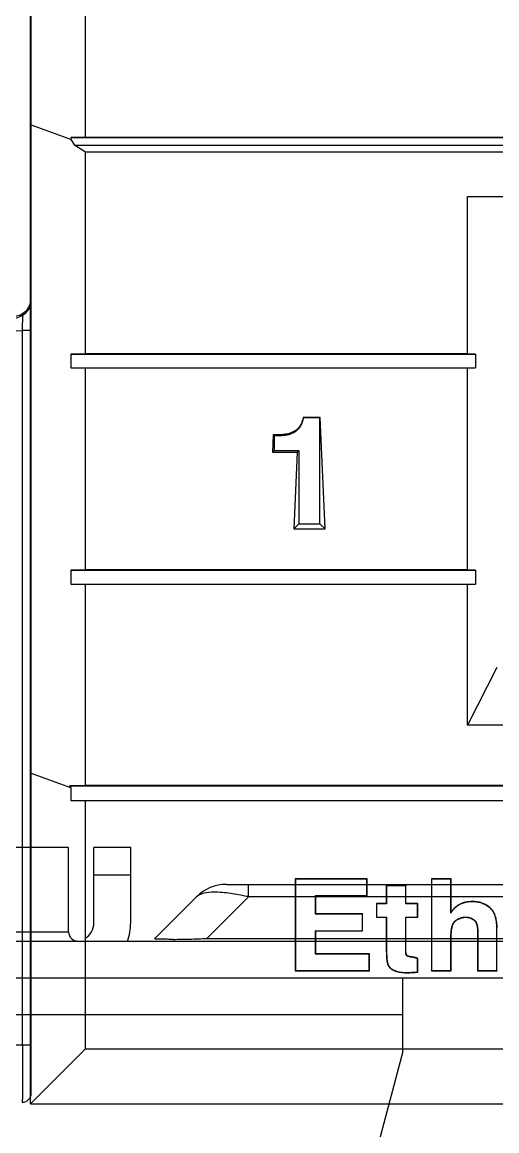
# Model space of a CAD drawing. Header units: millimetres. Extents: x 30557 to 235556, y -116603 to -73383.
# Drawn here: x 123808.69 to 123824.21, y -74855.34 to -74819.11 of the extents above; entities that cross this region are included whole.
import ezdxf

# ---------------------------------------------------------------- set-up
doc = ezdxf.new("R2010")
doc.units = ezdxf.units.MM

# ---------------------------------------------------------------- blocks, each defined once
blk = doc.blocks.new('1756-L7-Z')
at = {"color": 7, "linetype": 'Continuous'}
for p, q in [((34.18, 21.86), (34.18, 109.731)), ((34.161, 21.879), (34.161, 86.741)), ((34.18, 21.86), (34.161, 21.879)), ((34.18, 0.257), (34.18, 21.805)), ((33.944, 21.027), (33.948, 21.457)), ((32.187, 20.934), (33.944, 21.027)), ((34.18, 21.027), (33.944, 21.027)), ((33.944, 1.572), (33.944, 21.027)), ((3.262, 1.572), (34.18, 1.572))]:
    blk.add_line(p, q, dxfattribs=at)
for centre, radius, start, end in [((33.682, 21.86), 0.498, 270, 359.9895), ((33.931, 21.773), 0.249, 310.543, 0.009), ((33.931, 0.257), 0.249, 270.009, 359.9987)]:
    blk.add_arc(centre, radius, start, end, dxfattribs=at)
for points, knots in [([(34.161, 21.879), (34.161, 21.802), (34.125, 21.655), (33.988, 21.496), (33.821, 21.412), (33.702, 21.397), (33.645, 21.399)], [0, 0, 0, 0, 0.294779, 0.551805, 0.781416, 1, 1, 1, 1]), ([(33.944, 1.572), (33.944, 1.471), (33.944, 1.271), (33.943, 0.981), (33.942, 0.714), (33.941, 0.48), (33.939, 0.31), (33.937, 0.197), (33.936, 0.132), (33.935, 0.08), (33.934, 0.046), (33.933, 0.026), (33.933, 0.016), (33.931, 0.012), (33.932, 0.008), (33.931, 0.008)], [0, 0, 0, 0, 0.194901, 0.382667, 0.555468, 0.706896, 0.831236, 0.881656, 0.923619, 0.956704, 0.980565, 0.988982, 0.995034, 0.998705, 1, 1, 1, 1])]:
    blk.add_open_spline(points, degree=3, knots=knots, dxfattribs=at)
blk = doc.blocks.new('1756-EN2TR-Z')
at = {"color": 7, "linetype": 'Continuous'}
for p, q in [((0, 0), (0, 77.377)), ((1.495, 26.317), (1.495, 33.288)), ((1.096, 26.256), (0, 26.655)), ((1.495, 26.317), (1.096, 26.31)), ((1.096, 26.31), (33.358, 26.31)), ((1.096, 26.31), (1.096, 26.256)), ((32.96, 26.317), (1.495, 26.317)), ((1.096, 26.256), (1.193, 26.106)), ((1.193, 26.106), (33.262, 26.106)), ((1.495, 25.912), (1.193, 26.106)), ((32.96, 25.912), (1.495, 25.912)), ((1.495, 20.426), (1.495, 25.912)), ((11.903, 24.705), (29.446, 24.705)), ((11.903, 20.426), (11.903, 24.705)), ((1.495, 20.426), (1.096, 20.417)), ((1.096, 20.417), (12.115, 20.417)), ((1.096, 20.417), (1.096, 20.037)), ((11.903, 20.426), (1.495, 20.426)), ((12.115, 20.417), (11.903, 20.426)), ((12.115, 20.417), (12.115, 20.037)), ((1.096, 20.037), (12.115, 20.037)), ((1.495, 20.028), (1.096, 20.037)), ((11.903, 20.028), (1.495, 20.028)), ((1.495, 14.542), (1.495, 20.028)), ((11.903, 20.028), (12.115, 20.037)), ((11.903, 14.542), (11.903, 20.028)), ((7.887, 18.688), (7.429, 18.688)), ((7.433, 18.683), (7.429, 18.688)), ((7.882, 18.683), (7.433, 18.683)), ((7.882, 18.683), (7.887, 18.688)), ((7.882, 15.794), (7.882, 18.683)), ((8.02, 15.656), (7.887, 18.688)), ((6.612, 18.212), (6.591, 17.742)), ((6.637, 18.186), (6.637, 17.788)), ((6.637, 17.788), (6.591, 17.742)), ((6.591, 17.742), (7.261, 17.742)), ((6.637, 17.788), (7.307, 17.788)), ((7.261, 17.742), (7.169, 15.656)), ((7.307, 17.788), (7.261, 17.742)), ((7.307, 17.788), (7.307, 15.794)), ((7.307, 15.794), (7.169, 15.656)), ((7.307, 15.794), (7.882, 15.794)), ((7.882, 15.794), (8.02, 15.656)), ((7.169, 15.656), (8.02, 15.656)), ((1.495, 14.542), (1.096, 14.533)), ((1.096, 14.533), (12.115, 14.533)), ((1.096, 14.533), (1.096, 14.153)), ((11.903, 14.542), (1.495, 14.542)), ((12.115, 14.533), (11.903, 14.542)), ((12.115, 14.533), (12.115, 14.153)), ((1.096, 14.153), (12.115, 14.153)), ((1.495, 14.144), (1.096, 14.153)), ((11.903, 14.144), (1.495, 14.144)), ((1.495, 8.668), (1.495, 14.144)), ((11.903, 14.144), (12.115, 14.153)), ((11.903, 10.311), (11.903, 14.144)), ((12.7, 11.883), (11.903, 10.311)), ((29.446, 10.311), (11.903, 10.311)), ((1.096, 8.604), (0, 9.003)), ((1.495, 8.668), (1.062, 8.658)), ((1.062, 8.658), (33.393, 8.658)), ((1.062, 8.658), (1.096, 8.604)), ((1.096, 8.604), (1.096, 8.26)), ((32.96, 8.668), (1.495, 8.668)), ((1.096, 8.26), (33.358, 8.26)), ((1.495, 8.253), (1.096, 8.26)), ((32.96, 8.253), (1.495, 8.253)), ((1.495, 1.495), (1.495, 8.253)), ((9.166, 6.127), (7.208, 6.127)), ((7.208, 6.127), (7.215, 6.12)), ((7.208, 6.127), (7.208, 3.621)), ((9.159, 6.12), (7.215, 6.12)), ((7.215, 6.12), (7.215, 3.628)), ((9.166, 6.127), (9.159, 6.12)), ((9.159, 5.673), (9.159, 6.12)), ((9.166, 5.666), (9.166, 6.127)), ((11.452, 6.127), (10.918, 6.127)), ((10.918, 6.127), (10.925, 6.12)), ((10.918, 6.127), (10.918, 3.621)), ((11.445, 6.12), (10.925, 6.12)), ((10.925, 6.12), (10.925, 3.628)), ((11.452, 6.127), (11.445, 6.12)), ((11.445, 5.189), (11.445, 6.12)), ((11.452, 5.214), (11.452, 6.127)), ((10.224, 5.942), (9.69, 5.942)), ((9.69, 5.942), (9.697, 5.935)), ((9.69, 5.942), (9.69, 5.454)), ((10.217, 5.935), (9.697, 5.935)), ((9.697, 5.935), (9.697, 5.447)), ((10.224, 5.942), (10.217, 5.935)), ((10.217, 5.447), (10.217, 5.935)), ((10.224, 5.454), (10.224, 5.942)), ((7.76, 5.673), (9.159, 5.673)), ((7.767, 5.666), (7.76, 5.673)), ((7.76, 5.161), (7.76, 5.673)), ((7.767, 5.666), (9.166, 5.666)), ((7.767, 5.168), (7.767, 5.666)), ((9.166, 5.666), (9.159, 5.673)), ((9.69, 5.454), (9.419, 5.454)), ((9.419, 5.454), (9.426, 5.447)), ((9.419, 5.454), (9.419, 5.078)), ((9.697, 5.447), (9.426, 5.447)), ((9.426, 5.447), (9.426, 5.085)), ((9.69, 5.454), (9.697, 5.447)), ((10.224, 5.454), (10.217, 5.447)), ((10.541, 5.447), (10.217, 5.447)), ((10.548, 5.454), (10.224, 5.454)), ((10.548, 5.454), (10.541, 5.447)), ((10.541, 5.085), (10.541, 5.447)), ((10.548, 5.078), (10.548, 5.454)), ((7.767, 5.168), (7.76, 5.161)), ((9.037, 5.161), (7.76, 5.161)), ((9.044, 5.168), (7.767, 5.168)), ((9.044, 5.168), (9.037, 5.161)), ((9.037, 4.714), (9.037, 5.161)), ((9.044, 4.707), (9.044, 5.168)), ((9.419, 5.078), (9.426, 5.085)), ((9.419, 5.078), (9.69, 5.078)), ((9.426, 5.085), (9.697, 5.085)), ((9.69, 5.078), (9.697, 5.085)), ((9.69, 5.078), (9.69, 4.156)), ((9.697, 5.085), (9.697, 4.156)), ((10.217, 5.085), (10.541, 5.085)), ((10.224, 5.078), (10.217, 5.085)), ((10.217, 4.159), (10.217, 5.085)), ((10.224, 5.078), (10.548, 5.078)), ((10.224, 4.159), (10.224, 5.078)), ((10.548, 5.078), (10.541, 5.085)), ((7.76, 4.714), (9.037, 4.714)), ((7.767, 4.707), (7.76, 4.714)), ((7.76, 4.075), (7.76, 4.714)), ((7.767, 4.707), (9.044, 4.707)), ((7.767, 4.081), (7.767, 4.707)), ((9.044, 4.707), (9.037, 4.714)), ((12.173, 4.697), (12.173, 3.621)), ((12.18, 4.697), (12.18, 3.628)), ((12.7, 3.628), (12.7, 4.794)), ((11.445, 3.628), (11.445, 4.403)), ((11.452, 3.621), (11.452, 4.403)), ((7.767, 4.081), (7.76, 4.075)), ((9.221, 4.075), (7.76, 4.075)), ((9.228, 4.081), (7.767, 4.081)), ((9.228, 4.081), (9.221, 4.075)), ((9.221, 3.628), (9.221, 4.075)), ((9.228, 3.621), (9.228, 4.081)), ((10.548, 3.959), (10.541, 3.954)), ((10.541, 3.591), (10.541, 3.954)), ((10.548, 3.584), (10.548, 3.959)), ((7.208, 3.621), (7.215, 3.628)), ((7.215, 3.628), (9.221, 3.628)), ((9.228, 3.621), (9.221, 3.628)), ((10.918, 3.621), (10.925, 3.628)), ((10.925, 3.628), (11.445, 3.628)), ((11.452, 3.621), (11.445, 3.628)), ((12.173, 3.621), (12.18, 3.628)), ((12.18, 3.628), (12.7, 3.628)), ((12.707, 3.621), (12.7, 3.628)), ((7.208, 3.621), (9.228, 3.621)), ((10.548, 3.584), (10.541, 3.591)), ((10.918, 3.621), (11.452, 3.621)), ((12.173, 3.621), (12.707, 3.621)), ((1.495, 1.495), (0, 0)), ((1.495, 1.495), (32.96, 1.495)), ((0, 0), (34.455, 0))]:
    blk.add_line(p, q, dxfattribs=at)
at = {"color": 9, "linetype": 'Continuous'}
for p, q in [((7.082, 18.238), (7.074, 18.26)), ((7.301, 18.383), (7.288, 18.395)), ((12.031, 5.508), (12.031, 5.501)), ((12.511, 5.341), (12.507, 5.336)), ((11.517, 4.907), (11.511, 4.91)), ((11.652, 5.028), (11.649, 5.034)), ((11.851, 5.079), (11.851, 5.086)), ((12.072, 5.006), (12.076, 5.012)), ((12.173, 4.697), (12.18, 4.697)), ((12.707, 4.794), (12.7, 4.794)), ((11.452, 4.403), (11.445, 4.403)), ((9.69, 4.156), (9.697, 4.156)), ((10.224, 4.159), (10.217, 4.159)), ((10.25, 4.039), (10.245, 4.034)), ((10.404, 3.997), (10.403, 3.99)), ((9.738, 3.774), (9.744, 3.776)), ((9.927, 3.619), (9.93, 3.625)), ((10.245, 3.569), (10.245, 3.575))]:
    blk.add_line(p, q, dxfattribs=at)
at = {"color": 7, "linetype": 'Continuous'}
for centre, radius, start, end in [((14.227, 25.776), 10.734, 224.8062, 225.0008), ((12.939, 4.776), 1.55, 163.6034, 164.541)]:
    blk.add_arc(centre, radius, start, end, dxfattribs=at)
for points, knots in [([(7.429, 18.688), (7.426, 18.675), (7.418, 18.649), (7.406, 18.611), (7.393, 18.573), (7.377, 18.536), (7.363, 18.505), (7.35, 18.481), (7.34, 18.463), (7.329, 18.445), (7.317, 18.427), (7.303, 18.411), (7.293, 18.4), (7.288, 18.395)], [0, 0, 0, 0, 0.121641, 0.243697, 0.366304, 0.489659, 0.614057, 0.676792, 0.739983, 0.803737, 0.868192, 0.933533, 1, 1, 1, 1]), ([(7.433, 18.683), (7.429, 18.666), (7.421, 18.634), (7.407, 18.587), (7.393, 18.543), (7.377, 18.504), (7.36, 18.468), (7.342, 18.436), (7.323, 18.408), (7.309, 18.391), (7.301, 18.383)], [0, 0, 0, 0, 0.157394, 0.304563, 0.441873, 0.569769, 0.68879, 0.799598, 0.903005, 1, 1, 1, 1]), ([(7.074, 18.26), (7.069, 18.258), (7.06, 18.255), (7.047, 18.251), (7.033, 18.247), (7.014, 18.242), (6.991, 18.237), (6.962, 18.232), (6.933, 18.228), (6.904, 18.224), (6.875, 18.221), (6.836, 18.218), (6.788, 18.215), (6.729, 18.213), (6.67, 18.212), (6.631, 18.212), (6.612, 18.212)], [0, 0, 0, 0, 0.030279, 0.060779, 0.091451, 0.122262, 0.184196, 0.246432, 0.308874, 0.371461, 0.434149, 0.496911, 0.622573, 0.748344, 0.874165, 1, 1, 1, 1]), ([(7.082, 18.238), (7.077, 18.235), (7.064, 18.231), (7.046, 18.225), (7.025, 18.219), (7.004, 18.214), (6.981, 18.21), (6.956, 18.205), (6.931, 18.202), (6.903, 18.198), (6.875, 18.195), (6.845, 18.193), (6.814, 18.191), (6.769, 18.188), (6.71, 18.186), (6.662, 18.186), (6.637, 18.186)], [0, 0, 0, 0, 0.041441, 0.08544, 0.132082, 0.181436, 0.233562, 0.288509, 0.346319, 0.407029, 0.470669, 0.537265, 0.60684, 0.679414, 0.83362, 1, 1, 1, 1]), ([(7.288, 18.395), (7.281, 18.388), (7.266, 18.374), (7.243, 18.354), (7.218, 18.335), (7.182, 18.311), (7.135, 18.285), (7.094, 18.268), (7.074, 18.26)], [0, 0, 0, 0, 0.118735, 0.239322, 0.361785, 0.486104, 0.739934, 1, 1, 1, 1]), ([(7.301, 18.383), (7.294, 18.375), (7.279, 18.36), (7.256, 18.339), (7.23, 18.319), (7.204, 18.3), (7.176, 18.283), (7.136, 18.261), (7.104, 18.246), (7.082, 18.238)], [0, 0, 0, 0, 0.118462, 0.238076, 0.359219, 0.482252, 0.607528, 0.735382, 1, 1, 1, 1]), ([(12.031, 5.501), (12.014, 5.501), (11.982, 5.5), (11.934, 5.496), (11.888, 5.49), (11.844, 5.482), (11.801, 5.471), (11.761, 5.457), (11.721, 5.441), (11.684, 5.423), (11.648, 5.402), (11.614, 5.379), (11.581, 5.353), (11.551, 5.325), (11.522, 5.295), (11.494, 5.262), (11.468, 5.227), (11.453, 5.202), (11.445, 5.189)], [0, 0, 0, 0, 0.07073, 0.139199, 0.20561, 0.270184, 0.333158, 0.394789, 0.455345, 0.51511, 0.574378, 0.633446, 0.692614, 0.752179, 0.81243, 0.873644, 0.936086, 1, 1, 1, 1]), ([(12.031, 5.508), (12.002, 5.508), (11.946, 5.505), (11.875, 5.495), (11.82, 5.483), (11.779, 5.471), (11.74, 5.456), (11.701, 5.439), (11.663, 5.419), (11.627, 5.397), (11.593, 5.372), (11.56, 5.344), (11.53, 5.314), (11.502, 5.283), (11.476, 5.249), (11.46, 5.226), (11.452, 5.214)], [0, 0, 0, 0, 0.124985, 0.249956, 0.312462, 0.374967, 0.437471, 0.499974, 0.562476, 0.624978, 0.68748, 0.749983, 0.812486, 0.87499, 0.937494, 1, 1, 1, 1]), ([(12.511, 5.341), (12.495, 5.355), (12.46, 5.382), (12.405, 5.417), (12.347, 5.446), (12.287, 5.469), (12.224, 5.487), (12.16, 5.499), (12.096, 5.506), (12.052, 5.508), (12.031, 5.508)], [0, 0, 0, 0, 0.124997, 0.24999, 0.374983, 0.499978, 0.624976, 0.749979, 0.874987, 1, 1, 1, 1]), ([(12.507, 5.336), (12.491, 5.35), (12.458, 5.375), (12.405, 5.409), (12.35, 5.437), (12.291, 5.46), (12.23, 5.478), (12.166, 5.491), (12.099, 5.499), (12.054, 5.501), (12.031, 5.501)], [0, 0, 0, 0, 0.121853, 0.242568, 0.363159, 0.484665, 0.608121, 0.734534, 0.864862, 1, 1, 1, 1]), ([(12.7, 4.794), (12.7, 4.809), (12.699, 4.84), (12.697, 4.885), (12.693, 4.928), (12.688, 4.97), (12.681, 5.01), (12.673, 5.048), (12.663, 5.084), (12.652, 5.119), (12.639, 5.152), (12.624, 5.184), (12.609, 5.214), (12.591, 5.242), (12.572, 5.268), (12.552, 5.292), (12.53, 5.315), (12.515, 5.329), (12.507, 5.336)], [0, 0, 0, 0, 0.078593, 0.154406, 0.227534, 0.298083, 0.36617, 0.431924, 0.495489, 0.557021, 0.616693, 0.674693, 0.731226, 0.78651, 0.840779, 0.894278, 0.947265, 1, 1, 1, 1]), ([(12.707, 4.794), (12.707, 4.819), (12.706, 4.869), (12.699, 4.943), (12.689, 5.005), (12.678, 5.054), (12.665, 5.102), (12.648, 5.15), (12.627, 5.195), (12.608, 5.228), (12.588, 5.259), (12.565, 5.289), (12.539, 5.316), (12.521, 5.333), (12.511, 5.341)], [0, 0, 0, 0, 0.125011, 0.250015, 0.375011, 0.437521, 0.500029, 0.624991, 0.687496, 0.75, 0.812502, 0.875002, 0.937501, 1, 1, 1, 1]), ([(11.445, 4.403), (11.445, 4.428), (11.445, 4.466), (11.447, 4.516), (11.448, 4.552), (11.449, 4.588), (11.451, 4.622), (11.454, 4.655), (11.457, 4.688), (11.46, 4.719), (11.465, 4.75), (11.469, 4.78), (11.474, 4.804), (11.479, 4.823), (11.483, 4.841), (11.488, 4.858), (11.494, 4.875), (11.501, 4.891), (11.506, 4.903), (11.511, 4.91)], [0, 0, 0, 0, 0.14919, 0.221051, 0.291086, 0.359332, 0.425843, 0.490675, 0.553887, 0.61554, 0.675702, 0.734331, 0.791248, 0.819014, 0.846294, 0.899353, 0.925151, 0.950493, 1, 1, 1, 1]), ([(11.452, 4.403), (11.452, 4.424), (11.452, 4.467), (11.454, 4.531), (11.456, 4.584), (11.459, 4.627), (11.462, 4.669), (11.466, 4.712), (11.471, 4.749), (11.475, 4.77), (11.478, 4.785), (11.481, 4.801), (11.484, 4.817), (11.488, 4.832), (11.492, 4.848), (11.497, 4.863), (11.504, 4.883), (11.511, 4.898), (11.517, 4.907)], [0, 0, 0, 0, 0.125005, 0.250009, 0.375013, 0.437516, 0.500019, 0.625017, 0.687519, 0.718771, 0.750023, 0.781275, 0.812527, 0.843779, 0.875031, 0.906283, 0.937536, 1, 1, 1, 1]), ([(11.511, 4.91), (11.514, 4.916), (11.522, 4.929), (11.535, 4.946), (11.55, 4.963), (11.573, 4.984), (11.605, 5.009), (11.633, 5.026), (11.649, 5.034)], [0, 0, 0, 0, 0.113984, 0.229999, 0.349051, 0.471742, 0.727771, 1, 1, 1, 1]), ([(11.517, 4.907), (11.52, 4.913), (11.529, 4.926), (11.543, 4.945), (11.558, 4.961), (11.575, 4.977), (11.593, 4.992), (11.618, 5.009), (11.638, 5.021), (11.652, 5.028)], [0, 0, 0, 0, 0.124997, 0.249996, 0.375001, 0.500011, 0.625025, 0.750042, 1, 1, 1, 1]), ([(11.649, 5.034), (11.665, 5.043), (11.69, 5.054), (11.725, 5.067), (11.75, 5.074), (11.775, 5.079), (11.801, 5.083), (11.826, 5.086), (11.842, 5.086), (11.851, 5.086)], [0, 0, 0, 0, 0.266575, 0.394547, 0.519518, 0.642029, 0.762617, 0.881783, 1, 1, 1, 1]), ([(11.652, 5.028), (11.667, 5.036), (11.691, 5.047), (11.723, 5.059), (11.748, 5.066), (11.773, 5.072), (11.799, 5.076), (11.825, 5.079), (11.842, 5.079), (11.851, 5.079)], [0, 0, 0, 0, 0.249941, 0.374953, 0.499964, 0.624974, 0.749983, 0.874991, 1, 1, 1, 1]), ([(11.851, 5.086), (11.861, 5.086), (11.881, 5.085), (11.91, 5.082), (11.934, 5.077), (11.953, 5.072), (11.972, 5.066), (11.99, 5.06), (12.008, 5.052), (12.027, 5.043), (12.05, 5.03), (12.067, 5.018), (12.076, 5.012)], [0, 0, 0, 0, 0.124594, 0.247352, 0.368676, 0.429059, 0.489537, 0.611701, 0.673881, 0.737021, 0.866343, 1, 1, 1, 1]), ([(11.851, 5.079), (11.86, 5.079), (11.88, 5.078), (11.91, 5.075), (11.939, 5.069), (11.967, 5.061), (11.99, 5.052), (12.008, 5.044), (12.026, 5.035), (12.048, 5.023), (12.064, 5.012), (12.072, 5.006)], [0, 0, 0, 0, 0.124997, 0.249991, 0.374985, 0.499979, 0.624974, 0.687485, 0.749995, 0.874996, 1, 1, 1, 1]), ([(12.072, 5.006), (12.075, 5.004), (12.081, 5), (12.088, 4.993), (12.096, 4.986), (12.105, 4.975), (12.116, 4.961), (12.127, 4.943), (12.136, 4.924), (12.144, 4.905), (12.15, 4.885), (12.156, 4.864), (12.16, 4.844), (12.164, 4.823), (12.167, 4.802), (12.17, 4.774), (12.172, 4.739), (12.173, 4.711), (12.173, 4.697)], [0, 0, 0, 0, 0.031252, 0.062506, 0.093758, 0.125012, 0.187495, 0.249986, 0.312481, 0.37498, 0.437482, 0.499984, 0.562488, 0.624992, 0.687496, 0.750001, 0.874999, 1, 1, 1, 1]), ([(12.076, 5.012), (12.081, 5.008), (12.09, 5.001), (12.103, 4.989), (12.115, 4.975), (12.125, 4.959), (12.135, 4.943), (12.143, 4.925), (12.151, 4.905), (12.158, 4.885), (12.163, 4.864), (12.168, 4.842), (12.172, 4.82), (12.176, 4.788), (12.179, 4.747), (12.18, 4.714), (12.18, 4.697)], [0, 0, 0, 0, 0.051309, 0.103, 0.155668, 0.209851, 0.265957, 0.324068, 0.384124, 0.446008, 0.509587, 0.574834, 0.64171, 0.710139, 0.851575, 1, 1, 1, 1]), ([(9.69, 4.156), (9.69, 4.14), (9.691, 4.107), (9.692, 4.059), (9.694, 4.01), (9.697, 3.97), (9.7, 3.938), (9.702, 3.914), (9.706, 3.89), (9.71, 3.866), (9.715, 3.842), (9.72, 3.823), (9.724, 3.807), (9.728, 3.796), (9.733, 3.785), (9.736, 3.777), (9.738, 3.774)], [0, 0, 0, 0, 0.125, 0.249999, 0.374997, 0.499994, 0.562494, 0.624994, 0.687494, 0.749993, 0.812492, 0.87499, 0.906242, 0.937494, 0.968748, 1, 1, 1, 1]), ([(9.697, 4.156), (9.697, 4.133), (9.698, 4.101), (9.699, 4.058), (9.7, 4.028), (9.702, 3.999), (9.704, 3.972), (9.706, 3.947), (9.708, 3.922), (9.711, 3.899), (9.715, 3.878), (9.719, 3.857), (9.723, 3.839), (9.727, 3.821), (9.732, 3.805), (9.738, 3.79), (9.742, 3.781), (9.744, 3.776)], [0, 0, 0, 0, 0.174121, 0.255673, 0.333589, 0.407897, 0.478628, 0.54582, 0.60951, 0.669743, 0.72657, 0.780047, 0.830242, 0.877232, 0.921111, 0.961989, 1, 1, 1, 1]), ([(10.245, 4.034), (10.243, 4.036), (10.24, 4.039), (10.235, 4.048), (10.231, 4.057), (10.228, 4.066), (10.226, 4.073), (10.224, 4.081), (10.222, 4.091), (10.22, 4.102), (10.219, 4.114), (10.218, 4.125), (10.218, 4.14), (10.217, 4.153), (10.217, 4.159)], [0, 0, 0, 0, 0.054415, 0.109191, 0.221279, 0.278949, 0.33762, 0.397343, 0.458271, 0.584226, 0.649458, 0.716277, 0.854798, 1, 1, 1, 1]), ([(10.25, 4.039), (10.248, 4.041), (10.245, 4.045), (10.241, 4.051), (10.238, 4.059), (10.235, 4.066), (10.233, 4.074), (10.23, 4.084), (10.228, 4.097), (10.226, 4.112), (10.225, 4.128), (10.225, 4.143), (10.224, 4.154), (10.224, 4.159)], [0, 0, 0, 0, 0.062477, 0.124968, 0.187468, 0.249972, 0.312478, 0.374985, 0.499978, 0.62498, 0.749986, 0.874993, 1, 1, 1, 1]), ([(10.403, 3.99), (10.395, 3.99), (10.379, 3.992), (10.359, 3.995), (10.343, 3.997), (10.333, 3.999), (10.322, 4.002), (10.312, 4.004), (10.302, 4.006), (10.292, 4.009), (10.283, 4.012), (10.275, 4.015), (10.27, 4.017), (10.264, 4.02), (10.258, 4.023), (10.251, 4.028), (10.247, 4.032), (10.245, 4.034)], [0, 0, 0, 0, 0.14983, 0.292038, 0.360337, 0.426846, 0.491638, 0.554784, 0.616361, 0.676462, 0.735043, 0.791887, 0.819606, 0.846832, 0.899722, 0.950579, 1, 1, 1, 1]), ([(10.404, 3.997), (10.397, 3.997), (10.384, 3.999), (10.364, 4.001), (10.347, 4.004), (10.334, 4.006), (10.32, 4.009), (10.307, 4.012), (10.294, 4.016), (10.285, 4.019), (10.277, 4.022), (10.271, 4.025), (10.266, 4.027), (10.262, 4.029), (10.256, 4.033), (10.252, 4.036), (10.25, 4.039)], [0, 0, 0, 0, 0.125015, 0.250029, 0.375043, 0.437551, 0.500059, 0.625064, 0.687571, 0.750078, 0.812582, 0.843837, 0.875092, 0.906347, 0.937602, 1, 1, 1, 1]), ([(10.541, 3.954), (10.534, 3.957), (10.519, 3.962), (10.498, 3.968), (10.479, 3.974), (10.461, 3.978), (10.444, 3.982), (10.429, 3.986), (10.416, 3.988), (10.407, 3.989), (10.403, 3.99)], [0, 0, 0, 0, 0.164846, 0.317921, 0.459397, 0.589459, 0.708307, 0.816166, 0.913295, 1, 1, 1, 1]), ([(10.548, 3.959), (10.536, 3.963), (10.519, 3.969), (10.495, 3.976), (10.477, 3.981), (10.459, 3.986), (10.44, 3.991), (10.425, 3.994), (10.413, 3.996), (10.407, 3.996), (10.404, 3.997)], [0, 0, 0, 0, 0.249995, 0.374995, 0.499994, 0.624993, 0.749993, 0.874989, 0.937498, 1, 1, 1, 1]), ([(9.738, 3.774), (9.74, 3.769), (9.745, 3.759), (9.753, 3.746), (9.761, 3.733), (9.771, 3.72), (9.782, 3.709), (9.796, 3.694), (9.816, 3.677), (9.842, 3.659), (9.87, 3.643), (9.898, 3.63), (9.918, 3.622), (9.927, 3.619)], [0, 0, 0, 0, 0.062506, 0.125014, 0.18752, 0.250027, 0.312535, 0.375042, 0.500016, 0.625, 0.749994, 0.874994, 1, 1, 1, 1]), ([(9.744, 3.776), (9.748, 3.768), (9.757, 3.752), (9.773, 3.729), (9.792, 3.707), (9.814, 3.687), (9.839, 3.669), (9.862, 3.656), (9.881, 3.646), (9.902, 3.636), (9.919, 3.629), (9.93, 3.625)], [0, 0, 0, 0, 0.113238, 0.227119, 0.343111, 0.462625, 0.586963, 0.7173, 0.785061, 0.854698, 1, 1, 1, 1]), ([(9.93, 3.625), (9.953, 3.617), (10.003, 3.602), (10.079, 3.587), (10.161, 3.577), (10.216, 3.575), (10.245, 3.575)], [0, 0, 0, 0, 0.235117, 0.479224, 0.733767, 1, 1, 1, 1]), ([(9.927, 3.619), (9.953, 3.61), (10.004, 3.595), (10.084, 3.579), (10.164, 3.57), (10.218, 3.569), (10.245, 3.569)], [0, 0, 0, 0, 0.249974, 0.499967, 0.749977, 1, 1, 1, 1]), ([(10.245, 3.575), (10.254, 3.575), (10.274, 3.576), (10.305, 3.576), (10.338, 3.578), (10.374, 3.579), (10.412, 3.581), (10.468, 3.585), (10.512, 3.588), (10.541, 3.591)], [0, 0, 0, 0, 0.095916, 0.199969, 0.312248, 0.432841, 0.561832, 0.699303, 1, 1, 1, 1]), ([(10.245, 3.569), (10.257, 3.569), (10.276, 3.569), (10.302, 3.569), (10.327, 3.57), (10.359, 3.572), (10.409, 3.574), (10.472, 3.578), (10.523, 3.582), (10.548, 3.584)], [0, 0, 0, 0, 0.125, 0.187503, 0.250005, 0.375005, 0.500004, 0.750002, 1, 1, 1, 1])]:
    blk.add_open_spline(points, degree=3, knots=knots, dxfattribs=at)
blk = doc.blocks.new('1756-A10-Z')
at = {"color": 7, "linetype": 'Continuous'}
for p, q in [((61.553, -128.962), (56.227, -128.962)), ((61.553, -131.258), (61.553, -128.962)), ((62.241, -131.007), (62.241, -128.962)), ((63.243, -128.962), (62.241, -128.962)), ((63.243, -131.007), (63.243, -128.962)), ((65.851, -129.965), (84.855, -129.965)), ((65.036, -130.302), (63.904, -131.435)), ((26.36, -131.508), (201.716, -131.508)), ((26.36, -132.511), (201.716, -132.511)), ((70.66, -134.515), (70.66, -132.511)), ((70.66, -134.515), (68.472, -142.681))]:
    blk.add_line(p, q, dxfattribs=at)
at = {"color": 9, "linetype": 'Continuous'}
for p, q in [((63.243, -129.714), (62.241, -129.714)), ((66.453, -130.302), (66.453, -129.965)), ((65.321, -131.435), (66.453, -130.302)), ((84.335, -130.302), (66.453, -130.302)), ((56.227, -131.258), (61.553, -131.258)), ((65.321, -131.435), (83.681, -131.435)), ((70.66, -133.513), (52.619, -133.513))]:
    blk.add_line(p, q, dxfattribs=at)
at = {"color": 7, "linetype": 'Continuous'}
for centre, radius, start, end in [((65.851, -131.117), 1.153, 90, 134.9999), ((61.74, -131.007), 0.501, 300.1074, 0), ((61.74, -131.007), 1.503, 340.2953, 0), ((61.804, -131.258), 0.251, 180, 270)]:
    blk.add_arc(centre, radius, start, end, dxfattribs=at)
at = {"color": 9, "linetype": 'Continuous'}
for centre, radius, start, end in [((64.966, -136.653), 6.522, 76.8135, 77.3414), ((64.086, -106.975), 24.488, 270.7442, 271.7661), ((63.46, -85.41), 46.063, 271.7179, 272.3151)]:
    blk.add_arc(centre, radius, start, end, dxfattribs=at)
for points, knots in [([(65.799, -130.189), (65.637, -130.174), (65.381, -130.164), (65.106, -130.233), (65.036, -130.302)], [0, 0, 0, 0, 0.62276, 1, 1, 1, 1]), ([(66.395, -130.289), (66.343, -130.277), (66.146, -130.236), (65.947, -130.204), (65.799, -130.189)], [0, 0, 0, 0, 0.263343, 1, 1, 1, 1]), ([(64.404, -131.461), (64.269, -131.463), (64.212, -131.453), (63.88, -131.458), (63.904, -131.435)], [0, 0, 0, 0, 0.805261, 1, 1, 1, 1])]:
    blk.add_open_spline(points, degree=3, knots=knots, dxfattribs=at)

msp = doc.modelspace()

# ---------------------------------------------------------------- block references
at = {"xscale": 1.2, "yscale": 1.2, "zscale": 1.2}
for name, p in [('1756-A10-Z', (123736.349, -74691.331)), ('1756-L7-Z', (123767.976, -74854.416)), ('1756-EN2TR-Z', (123808.968, -74854.456))]:
    msp.add_blockref(name, p, dxfattribs=at)

doc.saveas('drawing.dxf')
